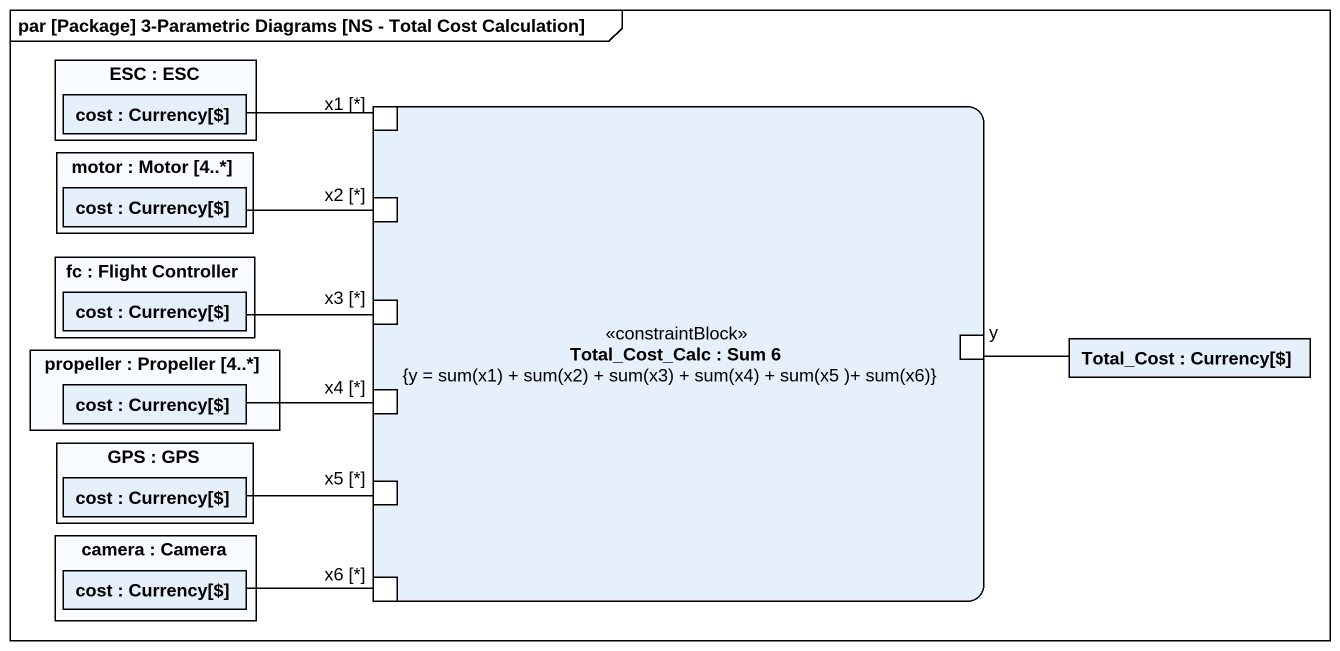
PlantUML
@startuml
mainframe par [Package] 3-Parametric Diagrams [NS - Total Cost Calculation]
rectangle "ESC : ESC" as ESC {
  rectangle "cost : Currency[$]" as cost
}
rectangle "Total_Cost_Calc : Sum 6\n{y = sum(x1) + sum(x2) + sum(x3) + sum(x4) + sum(x5 )+ sum(x6)}" as Total_Cost_Calc <<constraintBlock>> {
  port "x1 [*]" as x1
  port "x2 [*]" as x2
  port "x3 [*]" as x3
  port y
  port "x4 [*]" as x4
  port "x5 [*]" as x5
  port "x6 [*]" as x6
}
rectangle "motor : Motor [4..*]" as motor {
  rectangle "cost : Currency[$]" as cost_2
}
rectangle "fc : Flight Controller" as fc {
  rectangle "cost : Currency[$]" as cost_3
}
rectangle "propeller : Propeller [4..*]" as propeller {
  rectangle "cost : Currency[$]" as cost_4
}
rectangle "Total_Cost : Currency[$]" as Total_Cost
rectangle "GPS : GPS" as GPS {
  rectangle "cost : Currency[$]" as cost_5
}
rectangle "camera : Camera" as camera {
  rectangle "cost : Currency[$]" as cost_6
}
cost -right- x1
cost_2 -right- x2
cost_3 -right- x3
cost_4 -right- x4
Total_Cost -left- y
cost_5 -right- x5
cost_6 -right- x6
@enduml
